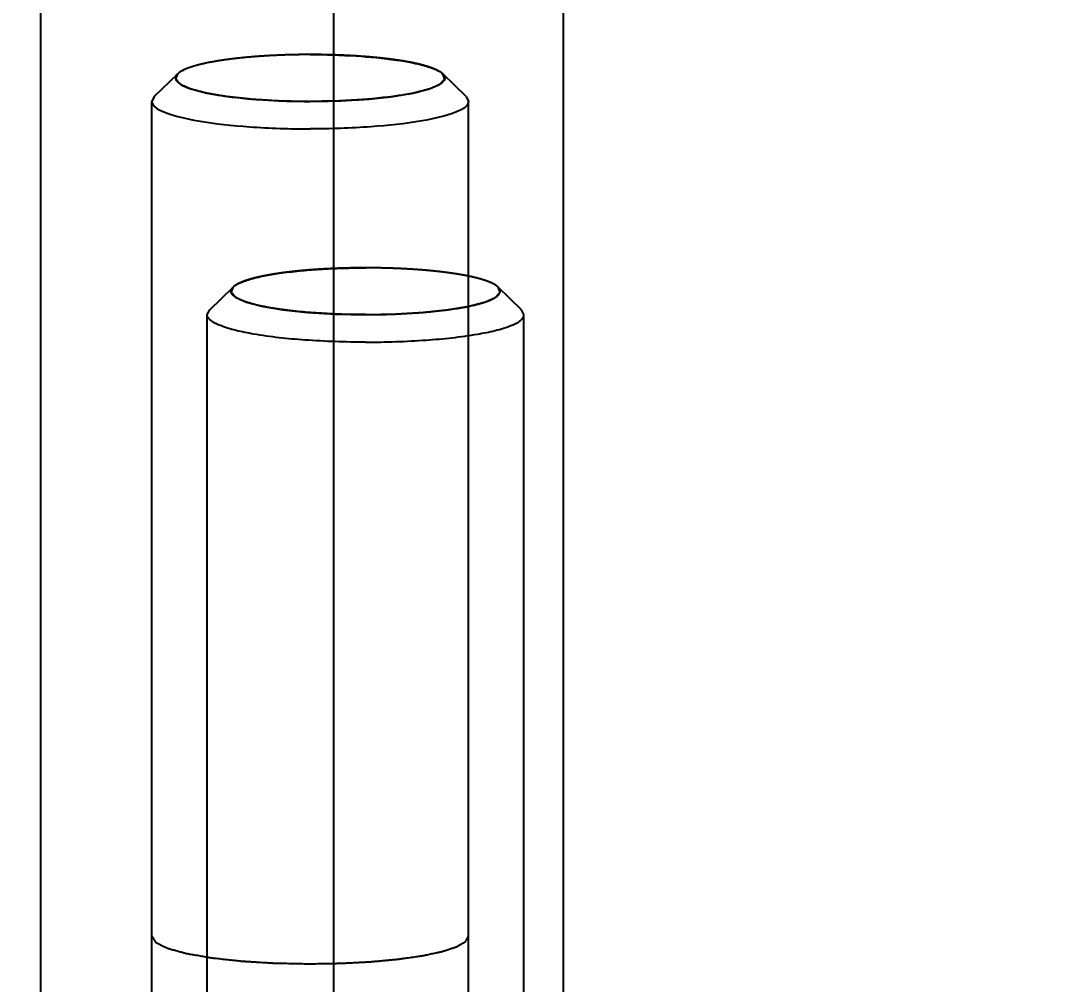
# Model space of a CAD drawing. Header units: millimetres. Extents: x 324 to 7054, y -67 to 2159.
# Drawn here: x 3675.52 to 3701.58, y 1568.12 to 1592.45 of the extents above; entities that cross this region are included whole.
import ezdxf

# ---------------------------------------------------------------- set-up
doc = ezdxf.new("R2010")
doc.units = ezdxf.units.MM
doc.header["$LTSCALE"] = 153.67
doc.header["$PDMODE"] = 3
doc.header["$PDSIZE"] = 8
doc.linetypes.add('CENTER', pattern=[0.6, 0.375, -0.075, 0.075, -0.075])
doc.layers.get('0').update_dxf_attribs({"linetype": 'CONTINUOUS'})
doc.layers.get('Defpoints').update_dxf_attribs({"linetype": 'CONTINUOUS'})
doc.layers.add('00_BUW_DATUM', color=7, linetype='CONTINUOUS')
doc.layers.add('02___PRT_ALL_AXES', color=7, linetype='CONTINUOUS')
doc.styles.get("Standard").update_dxf_attribs({"font": 'times.ttf'})
doc.dimstyles.get("Standard").update_dxf_attribs({"dimtxt": 17.5, "dimasz": 17.5, "dimexe": 1.5, "dimexo": 1, "dimtad": 1, "dimdsep": 46, "dimtxsty": 'Standard', "dimblk": '_FILLED', "dimblk1": '_FILLED', "dimblk2": '_FILLED', "dimcen": 0.09, "dimazin": 2, "dimtol": 1, "dimtp": 0.01, "dimtm": 0.01, "dimtfac": 1, "dimtofl": 0, "dimtmove": 0, "dimatfit": 3, "dimldrblk": '_FILLED', "dimfxl": 1, "dimtolj": 1, "dimarcsym": 0})

# ---------------------------------------------------------------- blocks, each defined once
blk = doc.blocks.new('_FILLED')
at = {"color": 0, "linetype": 'ByBlock'}
blk.add_solid([(0, 0), (-1, 0.2143), (-1, -0.2143)], dxfattribs=at)
blk = doc.blocks.new('*D271')
at = {"color": 0, "lineweight": -2}
for p, q in [((3576.035, 1740), (3576.035, 1842.5)), ((4469.325, 1538.1), (4469.325, 1842.5)), ((3593.535, 1841), (3991.496, 1841)), ((4451.825, 1841), (4053.864, 1841))]:
    blk.add_line(p, q, dxfattribs=at)
at = {"layer": 'Defpoints', "color": 0}
for p in [(4469.325, 1841), (3576.035, 1739), (4469.325, 1537.1)]:
    blk.add_point(p, dxfattribs=at)
at = {"color": 0, "linetype": 'ByBlock', "lineweight": -2, "xscale": 17.5, "yscale": 17.5, "zscale": 17.5, "rotation": 180}
blk.add_blockref('_FILLED', (3576.035, 1841), dxfattribs=at)
at = {"color": 0, "linetype": 'ByBlock', "lineweight": -2, "xscale": 17.5, "yscale": 17.5, "zscale": 17.5}
blk.add_blockref('_FILLED', (4469.325, 1841), dxfattribs=at)
at = {"insert": (4022.68, 1841), "char_height": 17.5, "attachment_point": 5}
blk.add_mtext('\\A1;\\A1;Z-895', dxfattribs=at)

msp = doc.modelspace()

# ---------------------------------------------------------------- linework, layer by layer
at = {"linetype": 'Continuous'}
for points, knots in [([(3680.26842, 1591.39133), (3680.24378, 1591.38618), (3680.20689, 1591.37854), (3680.15747, 1591.368), (3680.12616, 1591.36062), (3680.10111, 1591.35488), (3680.08565, 1591.35128), (3680.07283, 1591.34838), (3680.06164, 1591.34559), (3680.04283, 1591.34077), (3680.01555, 1591.33377), (3679.98302, 1591.32581), (3679.9503, 1591.31626), (3679.92327, 1591.30864), (3679.90116, 1591.30252), (3679.88081, 1591.29624), (3679.85602, 1591.28832), (3679.83078, 1591.28043), (3679.81116, 1591.27408), (3679.78452, 1591.26438), (3679.7616, 1591.25634), (3679.74349, 1591.2499)], [0, 0, 0, 0, 0.125, 0.1875, 0.25, 0.28125, 0.3125, 0.328125, 0.34375, 0.375, 0.4375, 0.5, 0.5625, 0.625, 0.65625, 0.6875, 0.75, 0.8125, 0.84375, 0.875, 1, 1, 1, 1]), ([(3681.00067, 1591.50119), (3680.96868, 1591.49745), (3680.92848, 1591.49269), (3680.88085, 1591.48724), (3680.84779, 1591.48305), (3680.81438, 1591.47869), (3680.781, 1591.47439), (3680.76034, 1591.4717), (3680.74333, 1591.46955), (3680.72807, 1591.46742), (3680.7022, 1591.46371), (3680.66466, 1591.45833), (3680.62053, 1591.45228), (3680.57365, 1591.44472), (3680.53536, 1591.43873), (3680.50423, 1591.43394), (3680.4745, 1591.42891), (3680.43787, 1591.42252), (3680.40084, 1591.41619), (3680.37176, 1591.41107), (3680.33084, 1591.40313), (3680.29604, 1591.39659), (3680.26842, 1591.39133)], [0, 0, 0, 0, 0.125, 0.15625, 0.1875, 0.25, 0.28125, 0.3125, 0.328125, 0.34375, 0.375, 0.4375, 0.5, 0.5625, 0.625, 0.65625, 0.6875, 0.75, 0.8125, 0.84375, 0.875, 1, 1, 1, 1]), ([(3681.88002, 1591.5707), (3681.86164, 1591.56969), (3681.82493, 1591.56768), (3681.77877, 1591.5651), (3681.74243, 1591.56316), (3681.71357, 1591.56136), (3681.68426, 1591.55947), (3681.65508, 1591.55759), (3681.62581, 1591.55572), (3681.60163, 1591.55415), (3681.58181, 1591.55291), (3681.56372, 1591.55161), (3681.53286, 1591.54931), (3681.49733, 1591.54671), (3681.46168, 1591.54405), (3681.43557, 1591.54223), (3681.40698, 1591.53974), (3681.36973, 1591.53665), (3681.3228, 1591.53274), (3681.26697, 1591.52796), (3681.21257, 1591.52269), (3681.1667, 1591.51843), (3681.13057, 1591.51494), (3681.07902, 1591.50939), (3681.03537, 1591.50485), (3681.00067, 1591.50119)], [0, 0, 0, 0, 0.0625, 0.125, 0.15625, 0.1875, 0.21875, 0.25, 0.28125, 0.3125, 0.328125, 0.34375, 0.375, 0.4375, 0.46875, 0.5, 0.53125, 0.5625, 0.625, 0.6875, 0.75, 0.8125, 0.84375, 0.875, 1, 1, 1, 1]), ([(3682.83464, 1591.59445), (3682.81536, 1591.59438), (3682.77683, 1591.59423), (3682.72853, 1591.59403), (3682.69497, 1591.59392), (3682.67541, 1591.59381), (3682.65441, 1591.59352), (3682.62865, 1591.59322), (3682.59754, 1591.59284), (3682.56643, 1591.59247), (3682.54068, 1591.59214), (3682.51966, 1591.59191), (3682.5002, 1591.59155), (3682.46686, 1591.59085), (3682.42856, 1591.59009), (3682.39003, 1591.58927), (3682.36203, 1591.58879), (3682.33057, 1591.5878), (3682.28982, 1591.58666), (3682.24884, 1591.58546), (3682.2128, 1591.58445), (3682.19263, 1591.58383), (3682.17409, 1591.58311), (3682.15037, 1591.58224), (3682.12212, 1591.58119), (3682.09389, 1591.58014), (3682.07013, 1591.57924), (3682.05166, 1591.57859), (3682.03121, 1591.57768), (3681.99451, 1591.57597), (3681.94256, 1591.57359), (3681.90086, 1591.57166), (3681.88002, 1591.5707)], [0, 0, 0, 0, 0.0625, 0.125, 0.15625, 0.171875, 0.1875, 0.21875, 0.25, 0.28125, 0.3125, 0.328125, 0.34375, 0.375, 0.4375, 0.46875, 0.5, 0.53125, 0.5625, 0.625, 0.65625, 0.671875, 0.6875, 0.71875, 0.75, 0.78125, 0.8125, 0.828125, 0.84375, 0.875, 0.9375, 1, 1, 1, 1]), ([(3683.78926, 1591.5707), (3683.77064, 1591.57157), (3683.73342, 1591.57331), (3683.68673, 1591.57547), (3683.65434, 1591.577), (3683.63539, 1591.57785), (3683.61477, 1591.57859), (3683.58957, 1591.57956), (3683.55907, 1591.58072), (3683.52868, 1591.58186), (3683.49813, 1591.58304), (3683.46811, 1591.58412), (3683.43059, 1591.58516), (3683.3923, 1591.58631), (3683.35915, 1591.58729), (3683.33999, 1591.58783), (3683.32617, 1591.58829), (3683.31027, 1591.58858), (3683.28979, 1591.58902), (3683.25361, 1591.58978), (3683.21251, 1591.59064), (3683.17625, 1591.59142), (3683.15591, 1591.59181), (3683.13695, 1591.59202), (3683.11278, 1591.59235), (3683.08395, 1591.59271), (3683.05516, 1591.59308), (3683.0309, 1591.59338), (3683.01213, 1591.59365), (3682.99103, 1591.59378), (3682.95304, 1591.59392), (3682.89933, 1591.59417), (3682.85619, 1591.59436), (3682.83464, 1591.59445)], [0, 0, 0, 0, 0.0625, 0.125, 0.15625, 0.171875, 0.1875, 0.21875, 0.25, 0.28125, 0.3125, 0.34375, 0.375, 0.4375, 0.46875, 0.484375, 0.5, 0.515625, 0.53125, 0.5625, 0.625, 0.65625, 0.671875, 0.6875, 0.71875, 0.75, 0.78125, 0.8125, 0.828125, 0.84375, 0.875, 0.9375, 1, 1, 1, 1]), ([(3684.66861, 1591.50119), (3684.65214, 1591.50294), (3684.61923, 1591.50642), (3684.57793, 1591.51077), (3684.54933, 1591.51382), (3684.53251, 1591.51556), (3684.51394, 1591.51729), (3684.49133, 1591.51945), (3684.46393, 1591.52205), (3684.43663, 1591.52463), (3684.40921, 1591.52725), (3684.38215, 1591.52976), (3684.34782, 1591.53258), (3684.31295, 1591.53556), (3684.28272, 1591.53812), (3684.26522, 1591.53958), (3684.25269, 1591.54069), (3684.23791, 1591.54174), (3684.21898, 1591.54317), (3684.18548, 1591.54566), (3684.13789, 1591.54924), (3684.08038, 1591.5534), (3684.00225, 1591.55834), (3683.90522, 1591.5645), (3683.82795, 1591.56856), (3683.78926, 1591.5707)], [0, 0, 0, 0, 0.0625, 0.125, 0.15625, 0.171875, 0.1875, 0.21875, 0.25, 0.28125, 0.3125, 0.34375, 0.375, 0.4375, 0.46875, 0.484375, 0.5, 0.515625, 0.53125, 0.5625, 0.625, 0.6875, 0.75, 0.875, 1, 1, 1, 1]), ([(3685.40086, 1591.39134), (3685.38788, 1591.39381), (3685.36196, 1591.39877), (3685.3294, 1591.40496), (3685.3069, 1591.40929), (3685.29359, 1591.41178), (3685.27857, 1591.41435), (3685.26037, 1591.41753), (3685.23097, 1591.42261), (3685.19405, 1591.42916), (3685.15101, 1591.4361), (3685.11537, 1591.4417), (3685.0905, 1591.44564), (3685.07608, 1591.4479), (3685.06586, 1591.44958), (3685.05338, 1591.45132), (3685.03754, 1591.45361), (3685.00943, 1591.45763), (3684.96958, 1591.4634), (3684.92117, 1591.47022), (3684.87084, 1591.47658), (3684.82129, 1591.4832), (3684.75361, 1591.49129), (3684.70257, 1591.49721), (3684.66861, 1591.50119)], [0, 0, 0, 0, 0.0625, 0.125, 0.15625, 0.171875, 0.1875, 0.21875, 0.25, 0.3125, 0.375, 0.4375, 0.46875, 0.484375, 0.5, 0.515625, 0.53125, 0.5625, 0.625, 0.6875, 0.75, 0.8125, 0.875, 1, 1, 1, 1]), ([(3685.92578, 1591.2499), (3685.91735, 1591.25291), (3685.90053, 1591.25893), (3685.87936, 1591.26648), (3685.8648, 1591.27173), (3685.85607, 1591.27477), (3685.84583, 1591.27797), (3685.83355, 1591.28191), (3685.81359, 1591.28823), (3685.7888, 1591.29632), (3685.75879, 1591.30509), (3685.73368, 1591.3122), (3685.71623, 1591.31721), (3685.70607, 1591.32008), (3685.69899, 1591.32219), (3685.68984, 1591.32447), (3685.67836, 1591.32744), (3685.65797, 1591.33268), (3685.63464, 1591.33864), (3685.61173, 1591.34466), (3685.58717, 1591.35048), (3685.55586, 1591.35767), (3685.52494, 1591.36492), (3685.49976, 1591.37064), (3685.45988, 1591.37886), (3685.42719, 1591.38581), (3685.40086, 1591.39134)], [0, 0, 0, 0, 0.0625, 0.125, 0.15625, 0.171875, 0.1875, 0.21875, 0.25, 0.3125, 0.375, 0.4375, 0.46875, 0.484375, 0.5, 0.515625, 0.53125, 0.5625, 0.625, 0.65625, 0.6875, 0.75, 0.8125, 0.84375, 0.875, 1, 1, 1, 1]), ([(3679.48885, 1591.10903), (3679.48453, 1591.09843), (3679.47805, 1591.08252), (3679.46942, 1591.06132), (3679.46294, 1591.04542), (3679.45646, 1591.02952), (3679.45107, 1591.01627), (3679.44675, 1591.00566), (3679.44405, 1590.99904), (3679.4419, 1590.99374), (3679.44026, 1590.98976), (3679.43896, 1590.98645), (3679.43792, 1590.98413), (3679.43753, 1590.9828), (3679.43667, 1590.98181), (3679.43799, 1590.98081), (3679.43898, 1590.97947), (3679.44107, 1590.97714), (3679.44388, 1590.9738), (3679.44732, 1590.96979), (3679.45189, 1590.96445), (3679.4576, 1590.95778), (3679.46675, 1590.9471), (3679.47817, 1590.93374), (3679.49189, 1590.91772), (3679.5056, 1590.9017), (3679.51703, 1590.88835), (3679.52617, 1590.87767), (3679.53188, 1590.87099), (3679.53646, 1590.86565), (3679.53987, 1590.86164), (3679.54278, 1590.85831), (3679.54469, 1590.85597), (3679.54597, 1590.85464), (3679.5464, 1590.85361), (3679.54888, 1590.85271), (3679.55148, 1590.85146), (3679.55635, 1590.84929), (3679.56314, 1590.84619), (3679.57136, 1590.84247), (3679.5823, 1590.83751), (3679.59598, 1590.8313), (3679.61787, 1590.82138), (3679.64523, 1590.80897), (3679.67806, 1590.79408), (3679.71089, 1590.7792), (3679.73824, 1590.76679), (3679.76013, 1590.75687), (3679.77381, 1590.75066), (3679.78476, 1590.7457), (3679.79295, 1590.74198), (3679.79984, 1590.73888), (3679.80454, 1590.7367), (3679.80741, 1590.73547), (3679.80904, 1590.73451), (3679.81268, 1590.7337), (3679.81682, 1590.73256), (3679.82441, 1590.73059), (3679.83507, 1590.72778), (3679.84794, 1590.7244), (3679.86508, 1590.71989), (3679.88651, 1590.71426), (3679.92078, 1590.70525), (3679.96363, 1590.69399), (3680.01505, 1590.68048), (3680.06647, 1590.66696), (3680.10932, 1590.6557), (3680.14361, 1590.64669), (3680.16929, 1590.63993), (3680.1908, 1590.63431), (3680.20565, 1590.63035), (3680.21445, 1590.62813), (3680.22016, 1590.62634), (3680.22927, 1590.62504), (3680.24023, 1590.62313), (3680.25997, 1590.61987), (3680.28787, 1590.61517), (3680.32147, 1590.60956), (3680.36623, 1590.60206), (3680.4222, 1590.5927), (3680.48936, 1590.58145), (3680.55652, 1590.57021), (3680.61248, 1590.56085), (3680.65726, 1590.55335), (3680.69082, 1590.54773), (3680.71886, 1590.54306), (3680.73834, 1590.53975), (3680.7497, 1590.53792), (3680.75759, 1590.53639), (3680.76788, 1590.53548), (3680.78077, 1590.53405), (3680.80372, 1590.53165), (3680.83629, 1590.52817), (3680.87547, 1590.52402), (3680.92767, 1590.51847), (3680.99294, 1590.51154), (3681.07126, 1590.50322), (3681.14957, 1590.49491), (3681.21484, 1590.48798), (3681.26705, 1590.48243), (3681.3062, 1590.47827), (3681.33888, 1590.47482), (3681.36163, 1590.47237), (3681.37483, 1590.47103), (3681.38417, 1590.46985), (3681.39565, 1590.46933), (3681.4102, 1590.46841), (3681.43603, 1590.4669), (3681.47273, 1590.46469), (3681.51686, 1590.46207), (3681.57567, 1590.45856), (3681.64919, 1590.45418), (3681.76682, 1590.44717), (3681.88442, 1590.44014), (3681.98741, 1590.43405), (3682.03878, 1590.43092), (3682.06833, 1590.42927), (3682.08995, 1590.42764), (3682.11365, 1590.4275), (3682.14452, 1590.4268), (3682.19888, 1590.42582), (3682.27636, 1590.4243), (3682.36942, 1590.42252), (3682.49347, 1590.42013), (3682.64854, 1590.41715), (3682.77259, 1590.41476), (3682.83462, 1590.41356)], [0, 0, 0, 0, 0.03125, 0.046875, 0.0625, 0.078125, 0.09375, 0.1015625, 0.109375, 0.11328125, 0.1171875, 0.12109375, 0.12304688, 0.12402344, 0.125, 0.12597656, 0.12695312, 0.12890625, 0.1328125, 0.13671875, 0.140625, 0.1484375, 0.15625, 0.171875, 0.1875, 0.203125, 0.21875, 0.2265625, 0.234375, 0.23828125, 0.2421875, 0.24609375, 0.24804688, 0.24902344, 0.25, 0.25097656, 0.25195312, 0.25390625, 0.2578125, 0.26171875, 0.265625, 0.2734375, 0.28125, 0.296875, 0.3125, 0.328125, 0.34375, 0.3515625, 0.359375, 0.36328125, 0.3671875, 0.37109375, 0.37304688, 0.37402344, 0.375, 0.37597656, 0.37695312, 0.37890625, 0.3828125, 0.38671875, 0.390625, 0.3984375, 0.40625, 0.421875, 0.4375, 0.453125, 0.46875, 0.4765625, 0.484375, 0.4921875, 0.49609375, 0.49804688, 0.5, 0.50195312, 0.50390625, 0.5078125, 0.515625, 0.5234375, 0.53125, 0.546875, 0.5625, 0.578125, 0.59375, 0.6015625, 0.609375, 0.6171875, 0.62109375, 0.62304688, 0.625, 0.62695312, 0.62890625, 0.6328125, 0.640625, 0.6484375, 0.65625, 0.671875, 0.6875, 0.703125, 0.71875, 0.7265625, 0.734375, 0.7421875, 0.74609375, 0.74804688, 0.75, 0.75195312, 0.75390625, 0.7578125, 0.765625, 0.7734375, 0.78125, 0.796875, 0.8125, 0.84375, 0.859375, 0.8671875, 0.87109375, 0.875, 0.87890625, 0.8828125, 0.890625, 0.90625, 0.921875, 0.9375, 0.96875, 1, 1, 1, 1]), ([(3679.74349, 1591.2499), (3679.73047, 1591.2447), (3679.70429, 1591.23461), (3679.67228, 1591.22048), (3679.646, 1591.20895), (3679.62827, 1591.20021), (3679.61139, 1591.19141), (3679.59335, 1591.18268), (3679.57908, 1591.17374), (3679.56366, 1591.16485), (3679.54906, 1591.15594), (3679.53666, 1591.14689), (3679.52329, 1591.13805), (3679.50772, 1591.12528), (3679.49645, 1591.1155), (3679.48885, 1591.10903)], [0, 0, 0, 0, 0.125, 0.25, 0.3125, 0.375, 0.4375, 0.5, 0.5625, 0.625, 0.6875, 0.75, 0.8125, 0.875, 1, 1, 1, 1]), ([(3682.83462, 1590.41356), (3682.89546, 1590.41471), (3683.01715, 1590.41701), (3683.16925, 1590.41988), (3683.29094, 1590.42217), (3683.38217, 1590.42392), (3683.45831, 1590.42525), (3683.51898, 1590.42661), (3683.56514, 1590.42684), (3683.60879, 1590.43007), (3683.66786, 1590.43332), (3683.77082, 1590.43951), (3683.88868, 1590.44637), (3684.00647, 1590.45331), (3684.0801, 1590.45763), (3684.13899, 1590.4611), (3684.18319, 1590.46369), (3684.21995, 1590.46587), (3684.24581, 1590.46735), (3684.26039, 1590.46826), (3684.27188, 1590.46878), (3684.28125, 1590.46995), (3684.29448, 1590.47128), (3684.31729, 1590.47371), (3684.35006, 1590.47714), (3684.3893, 1590.48127), (3684.44166, 1590.48678), (3684.50709, 1590.49366), (3684.58561, 1590.50192), (3684.66413, 1590.51018), (3684.72957, 1590.51706), (3684.78191, 1590.52257), (3684.82119, 1590.52669), (3684.85385, 1590.53015), (3684.87686, 1590.53253), (3684.88978, 1590.53395), (3684.9001, 1590.53485), (3684.90802, 1590.53638), (3684.91943, 1590.5382), (3684.93899, 1590.54149), (3684.96715, 1590.54614), (3685.00085, 1590.55174), (3685.04581, 1590.5592), (3685.102, 1590.56853), (3685.16944, 1590.57972), (3685.23687, 1590.59091), (3685.29307, 1590.60023), (3685.33802, 1590.60769), (3685.37176, 1590.61329), (3685.39978, 1590.61796), (3685.41959, 1590.6212), (3685.4306, 1590.6231), (3685.43974, 1590.6244), (3685.4455, 1590.62619), (3685.45435, 1590.6284), (3685.4693, 1590.63235), (3685.49095, 1590.63795), (3685.5168, 1590.64469), (3685.55131, 1590.65368), (3685.59443, 1590.66491), (3685.64619, 1590.67838), (3685.69794, 1590.69186), (3685.74107, 1590.70309), (3685.77557, 1590.71207), (3685.79713, 1590.71769), (3685.81438, 1590.72218), (3685.82733, 1590.72555), (3685.83807, 1590.72836), (3685.8457, 1590.73032), (3685.84988, 1590.73145), (3685.85353, 1590.73226), (3685.85519, 1590.73322), (3685.85809, 1590.73445), (3685.86284, 1590.73663), (3685.86981, 1590.73972), (3685.87809, 1590.74344), (3685.88916, 1590.74839), (3685.90299, 1590.75458), (3685.92513, 1590.76449), (3685.95279, 1590.77688), (3685.98599, 1590.79174), (3686.01918, 1590.8066), (3686.04685, 1590.81899), (3686.06898, 1590.8289), (3686.08281, 1590.83509), (3686.09387, 1590.84005), (3686.10219, 1590.84376), (3686.10906, 1590.84686), (3686.11399, 1590.84902), (3686.11661, 1590.85027), (3686.11912, 1590.85117), (3686.11957, 1590.8522), (3686.12088, 1590.85352), (3686.12285, 1590.85587), (3686.12584, 1590.8592), (3686.12935, 1590.8632), (3686.13406, 1590.86854), (3686.13994, 1590.87521), (3686.14935, 1590.88588), (3686.1611, 1590.89923), (3686.17521, 1590.91524), (3686.18932, 1590.93125), (3686.20108, 1590.94459), (3686.21048, 1590.95527), (3686.21637, 1590.96194), (3686.22106, 1590.96728), (3686.22461, 1590.97128), (3686.22749, 1590.97462), (3686.22965, 1590.97695), (3686.23067, 1590.97829), (3686.23202, 1590.97928), (3686.23115, 1590.9803), (3686.23077, 1590.98165), (3686.22974, 1590.98402), (3686.22846, 1590.9874), (3686.22684, 1590.99145), (3686.22471, 1590.99686), (3686.22204, 1591.00361), (3686.21777, 1591.01443), (3686.21244, 1591.02794), (3686.20603, 1591.04416), (3686.19963, 1591.06038), (3686.19109, 1591.082), (3686.18468, 1591.09822), (3686.18041, 1591.10904)], [0, 0, 0, 0, 0.03125, 0.0625, 0.078125, 0.09375, 0.109375, 0.1171875, 0.125, 0.1328125, 0.140625, 0.15625, 0.1875, 0.203125, 0.21875, 0.2265625, 0.234375, 0.2421875, 0.24609375, 0.24804688, 0.25, 0.25195312, 0.25390625, 0.2578125, 0.265625, 0.2734375, 0.28125, 0.296875, 0.3125, 0.328125, 0.34375, 0.3515625, 0.359375, 0.3671875, 0.37109375, 0.37304688, 0.375, 0.37695312, 0.37890625, 0.3828125, 0.390625, 0.3984375, 0.40625, 0.421875, 0.4375, 0.453125, 0.46875, 0.4765625, 0.484375, 0.4921875, 0.49609375, 0.49804688, 0.5, 0.50195312, 0.50390625, 0.5078125, 0.515625, 0.5234375, 0.53125, 0.546875, 0.5625, 0.578125, 0.59375, 0.6015625, 0.609375, 0.61328125, 0.6171875, 0.62109375, 0.62304688, 0.62402344, 0.625, 0.62597656, 0.62695312, 0.62890625, 0.6328125, 0.63671875, 0.640625, 0.6484375, 0.65625, 0.671875, 0.6875, 0.703125, 0.71875, 0.7265625, 0.734375, 0.73828125, 0.7421875, 0.74609375, 0.74804688, 0.74902344, 0.75, 0.75097656, 0.75195312, 0.75390625, 0.7578125, 0.76171875, 0.765625, 0.7734375, 0.78125, 0.796875, 0.8125, 0.828125, 0.84375, 0.8515625, 0.859375, 0.86328125, 0.8671875, 0.87109375, 0.87304688, 0.87402344, 0.875, 0.87597656, 0.87695312, 0.87890625, 0.8828125, 0.88671875, 0.890625, 0.8984375, 0.90625, 0.921875, 0.9375, 0.953125, 0.96875, 1, 1, 1, 1]), ([(3686.18041, 1591.10904), (3686.1772, 1591.11181), (3686.17084, 1591.11736), (3686.16262, 1591.12435), (3686.15658, 1591.12982), (3686.14859, 1591.13574), (3686.13779, 1591.14329), (3686.1257, 1591.1523), (3686.11143, 1591.16125), (3686.09634, 1591.17014), (3686.0824, 1591.1791), (3686.06469, 1591.18785), (3686.04811, 1591.19667), (3686.03074, 1591.20543), (3686.01123, 1591.21408), (3685.99572, 1591.22128), (3685.98257, 1591.22712), (3685.96704, 1591.23324), (3685.94844, 1591.24079), (3685.93331, 1591.24687), (3685.92578, 1591.2499)], [0, 0, 0, 0, 0.0625, 0.125, 0.15625, 0.1875, 0.25, 0.3125, 0.375, 0.4375, 0.5, 0.5625, 0.625, 0.6875, 0.75, 0.8125, 0.84375, 0.875, 0.9375, 1, 1, 1, 1]), ([(3678.83466, 1569.33828), (3678.84191, 1569.32706), (3678.8564, 1569.30462), (3678.87452, 1569.27656), (3678.88902, 1569.25412), (3678.89989, 1569.23729), (3678.90895, 1569.22326), (3678.9162, 1569.21204), (3678.92164, 1569.20362), (3678.92615, 1569.19661), (3678.92982, 1569.191), (3678.93176, 1569.18784), (3678.93324, 1569.18574), (3678.9338, 1569.18432), (3678.93762, 1569.18268), (3678.94148, 1569.18067), (3678.94956, 1569.17667), (3678.96154, 1569.17067), (3678.9776, 1569.16268), (3678.99898, 1569.15201), (3679.02571, 1569.13868), (3679.05778, 1569.12269), (3679.08986, 1569.10669), (3679.12194, 1569.09069), (3679.14867, 1569.07736), (3679.17005, 1569.0667), (3679.18609, 1569.0587), (3679.19944, 1569.05204), (3679.21016, 1569.04671), (3679.21677, 1569.04337), (3679.22227, 1569.04072), (3679.22697, 1569.038), (3679.23863, 1569.03508), (3679.25127, 1569.03146), (3679.26859, 1569.02668), (3679.29008, 1569.02069), (3679.32455, 1569.01112), (3679.36762, 1568.99915), (3679.41931, 1568.98478), (3679.47099, 1568.97042), (3679.52268, 1568.95606), (3679.57436, 1568.94169), (3679.61744, 1568.92972), (3679.65188, 1568.92014), (3679.67346, 1568.91416), (3679.68846, 1568.90997), (3679.6961, 1568.90788), (3679.70025, 1568.90667), (3679.70649, 1568.9057), (3679.71357, 1568.90441), (3679.7253, 1568.90239), (3679.74564, 1568.89883), (3679.7748, 1568.89375), (3679.82141, 1568.88563), (3679.87968, 1568.87548), (3679.94959, 1568.86329), (3680.01951, 1568.85111), (3680.08943, 1568.83892), (3680.15935, 1568.82674), (3680.21762, 1568.81659), (3680.26421, 1568.80846), (3680.29341, 1568.8034), (3680.31658, 1568.7993), (3680.32999, 1568.79709), (3680.33834, 1568.79547), (3680.34532, 1568.79474), (3680.35729, 1568.79341), (3680.38141, 1568.79079), (3680.41577, 1568.78702), (3680.47081, 1568.78101), (3680.53958, 1568.77349), (3680.64963, 1568.76145), (3680.75967, 1568.74942), (3680.86972, 1568.73738), (3680.95224, 1568.72836), (3681.01417, 1568.72159), (3681.0554, 1568.71707), (3681.0761, 1568.71484), (3681.09647, 1568.71249), (3681.128, 1568.71092), (3681.16591, 1568.70843), (3681.22741, 1568.70474), (3681.30399, 1568.70002), (3681.39602, 1568.6944), (3681.51867, 1568.6869), (3681.64134, 1568.6794), (3681.764, 1568.67189), (3681.84069, 1568.66722), (3681.8943, 1568.66391), (3681.9212, 1568.66231), (3681.93643, 1568.66131), (3681.95312, 1568.66115), (3681.97348, 1568.66066), (3682.00634, 1568.66004), (3682.06372, 1568.65889), (3682.14575, 1568.65728), (3682.27696, 1568.65468), (3682.44099, 1568.65143), (3682.63782, 1568.64754), (3682.76903, 1568.64494), (3682.83464, 1568.64364)], [0, 0, 0, 0, 0.03125, 0.0625, 0.078125, 0.09375, 0.109375, 0.1171875, 0.125, 0.1328125, 0.13671875, 0.140625, 0.14160156, 0.14257812, 0.14453125, 0.14648438, 0.1484375, 0.15625, 0.1640625, 0.171875, 0.1875, 0.203125, 0.21875, 0.234375, 0.25, 0.2578125, 0.265625, 0.2734375, 0.27734375, 0.28125, 0.28320312, 0.28515625, 0.2890625, 0.29296875, 0.296875, 0.3046875, 0.3125, 0.328125, 0.34375, 0.359375, 0.375, 0.390625, 0.40625, 0.4140625, 0.421875, 0.42578125, 0.42773438, 0.42871094, 0.4296875, 0.43164062, 0.43359375, 0.4375, 0.4453125, 0.453125, 0.46875, 0.484375, 0.5, 0.515625, 0.53125, 0.546875, 0.5546875, 0.5625, 0.56640625, 0.5703125, 0.57128906, 0.57226562, 0.57421875, 0.578125, 0.5859375, 0.59375, 0.609375, 0.625, 0.65625, 0.671875, 0.6875, 0.703125, 0.70703125, 0.7109375, 0.71484375, 0.71875, 0.7265625, 0.734375, 0.75, 0.765625, 0.78125, 0.8125, 0.828125, 0.84375, 0.8515625, 0.85546875, 0.85742188, 0.859375, 0.86328125, 0.8671875, 0.875, 0.890625, 0.90625, 0.9375, 0.96875, 1, 1, 1, 1]), ([(3682.83464, 1568.64364), (3682.89939, 1568.64475), (3683.02888, 1568.64695), (3683.19074, 1568.64971), (3683.32023, 1568.65192), (3683.41736, 1568.65356), (3683.49825, 1568.65497), (3683.55497, 1568.65587), (3683.58723, 1568.65652), (3683.61185, 1568.65664), (3683.63487, 1568.65816), (3683.66612, 1568.6597), (3683.72054, 1568.66261), (3683.82958, 1568.66829), (3683.95411, 1568.67484), (3684.07867, 1568.68137), (3684.17211, 1568.68625), (3684.24988, 1568.69037), (3684.30451, 1568.69317), (3684.33544, 1568.69489), (3684.35945, 1568.69584), (3684.38033, 1568.69811), (3684.40927, 1568.70067), (3684.45939, 1568.70536), (3684.53127, 1568.71196), (3684.6174, 1568.71993), (3684.70357, 1568.72788), (3684.78973, 1568.73584), (3684.86153, 1568.74247), (3684.91897, 1568.74777), (3684.96206, 1568.75175), (3684.99792, 1568.75508), (3685.02313, 1568.75737), (3685.03736, 1568.75874), (3685.04855, 1568.7596), (3685.05773, 1568.7611), (3685.07068, 1568.76288), (3685.09301, 1568.76609), (3685.12508, 1568.77063), (3685.1635, 1568.77609), (3685.21474, 1568.78337), (3685.27879, 1568.79248), (3685.35564, 1568.8034), (3685.4325, 1568.81433), (3685.49655, 1568.82343), (3685.54778, 1568.83072), (3685.58624, 1568.83617), (3685.61818, 1568.84074), (3685.64074, 1568.8439), (3685.65333, 1568.84576), (3685.66361, 1568.84702), (3685.67068, 1568.84876), (3685.68122, 1568.85091), (3685.69915, 1568.85475), (3685.72503, 1568.86019), (3685.75598, 1568.86675), (3685.79728, 1568.87547), (3685.84889, 1568.88639), (3685.91083, 1568.89948), (3685.97277, 1568.91258), (3686.02439, 1568.92349), (3686.06567, 1568.93222), (3686.09667, 1568.93876), (3686.1224, 1568.94423), (3686.14061, 1568.94803), (3686.1507, 1568.95024), (3686.15916, 1568.9518), (3686.1642, 1568.95375), (3686.17212, 1568.95621), (3686.18543, 1568.96058), (3686.20472, 1568.96679), (3686.22775, 1568.97426), (3686.2585, 1568.98422), (3686.29693, 1568.99667), (3686.34304, 1569.0116), (3686.38915, 1569.02654), (3686.42758, 1569.03898), (3686.45833, 1569.04894), (3686.47753, 1569.05516), (3686.49292, 1569.06014), (3686.5044, 1569.06388), (3686.51414, 1569.06698), (3686.52156, 1569.06949), (3686.52813, 1569.07129), (3686.53089, 1569.07338), (3686.53591, 1569.07606), (3686.54173, 1569.07945), (3686.5489, 1569.08349), (3686.5584, 1569.0889), (3686.57029, 1569.09565), (3686.58931, 1569.10645), (3686.61309, 1569.11996), (3686.64162, 1569.13616), (3686.67015, 1569.15237), (3686.69392, 1569.16587), (3686.71294, 1569.17668), (3686.72483, 1569.18343), (3686.73434, 1569.18883), (3686.74149, 1569.19288), (3686.74738, 1569.19626), (3686.75163, 1569.19862), (3686.75387, 1569.19998), (3686.75608, 1569.20097), (3686.75627, 1569.20206), (3686.75723, 1569.20349), (3686.75858, 1569.20599), (3686.76069, 1569.20957), (3686.76314, 1569.21386), (3686.76643, 1569.21958), (3686.77054, 1569.22673), (3686.77711, 1569.23817), (3686.78533, 1569.25248), (3686.7952, 1569.26964), (3686.80506, 1569.2868), (3686.81822, 1569.30969), (3686.82808, 1569.32685), (3686.83466, 1569.33829)], [0, 0, 0, 0, 0.03125, 0.0625, 0.078125, 0.09375, 0.109375, 0.1171875, 0.12109375, 0.125, 0.12890625, 0.1328125, 0.140625, 0.15625, 0.1875, 0.203125, 0.21875, 0.234375, 0.2421875, 0.24609375, 0.25, 0.25390625, 0.2578125, 0.265625, 0.28125, 0.296875, 0.3125, 0.328125, 0.34375, 0.3515625, 0.359375, 0.3671875, 0.37109375, 0.37304688, 0.375, 0.37695312, 0.37890625, 0.3828125, 0.390625, 0.3984375, 0.40625, 0.421875, 0.4375, 0.453125, 0.46875, 0.4765625, 0.484375, 0.4921875, 0.49609375, 0.49804688, 0.5, 0.50195312, 0.50390625, 0.5078125, 0.515625, 0.5234375, 0.53125, 0.546875, 0.5625, 0.578125, 0.59375, 0.6015625, 0.609375, 0.6171875, 0.62109375, 0.62304688, 0.625, 0.62695312, 0.62890625, 0.6328125, 0.640625, 0.6484375, 0.65625, 0.671875, 0.6875, 0.703125, 0.71875, 0.7265625, 0.734375, 0.73828125, 0.7421875, 0.74609375, 0.74804688, 0.75, 0.75195312, 0.75390625, 0.7578125, 0.76171875, 0.765625, 0.7734375, 0.78125, 0.796875, 0.8125, 0.828125, 0.84375, 0.8515625, 0.859375, 0.86328125, 0.8671875, 0.87109375, 0.87304688, 0.87402344, 0.875, 0.87597656, 0.87695312, 0.87890625, 0.8828125, 0.88671875, 0.890625, 0.8984375, 0.90625, 0.921875, 0.9375, 0.953125, 0.96875, 1, 1, 1, 1])]:
    msp.add_open_spline(points, degree=3, knots=knots, dxfattribs=at)
at = {"linetype": 'CENTER'}
for points, knots in [([(3683.27616, 1586.18742), (3683.25779, 1586.1864), (3683.2211, 1586.18438), (3683.17495, 1586.18179), (3683.13862, 1586.17985), (3683.10978, 1586.17804), (3683.08048, 1586.17614), (3683.05131, 1586.17426), (3683.02205, 1586.17238), (3682.99788, 1586.1708), (3682.97808, 1586.16956), (3682.96, 1586.16826), (3682.92915, 1586.16595), (3682.89364, 1586.16335), (3682.858, 1586.16068), (3682.83191, 1586.15885), (3682.80333, 1586.15636), (3682.76611, 1586.15326), (3682.7192, 1586.14934), (3682.6634, 1586.14455), (3682.60906, 1586.13925), (3682.55392, 1586.1342), (3682.48275, 1586.12681), (3682.42982, 1586.12115), (3682.39444, 1586.11741)], [0, 0, 0, 0, 0.0625, 0.125, 0.15625, 0.1875, 0.21875, 0.25, 0.28125, 0.3125, 0.328125, 0.34375, 0.375, 0.4375, 0.46875, 0.5, 0.53125, 0.5625, 0.625, 0.6875, 0.75, 0.8125, 0.875, 1, 1, 1, 1]), ([(3684.23685, 1586.21136), (3684.21757, 1586.21129), (3684.17904, 1586.21115), (3684.13074, 1586.21095), (3684.09717, 1586.21084), (3684.07761, 1586.21073), (3684.05661, 1586.21045), (3684.03085, 1586.21016), (3683.98937, 1586.20964), (3683.93755, 1586.20912), (3683.8756, 1586.20795), (3683.82411, 1586.20686), (3683.78793, 1586.20613), (3683.76745, 1586.20569), (3683.75154, 1586.20541), (3683.73771, 1586.20496), (3683.71855, 1586.20442), (3683.68538, 1586.20346), (3683.64708, 1586.20232), (3683.60954, 1586.2013), (3683.5795, 1586.20023), (3683.54894, 1586.19907), (3683.48808, 1586.19681), (3683.39684, 1586.19321), (3683.31645, 1586.18929), (3683.27616, 1586.18742)], [0, 0, 0, 0, 0.0625, 0.125, 0.15625, 0.171875, 0.1875, 0.21875, 0.25, 0.3125, 0.375, 0.4375, 0.46875, 0.484375, 0.5, 0.515625, 0.53125, 0.5625, 0.625, 0.65625, 0.6875, 0.71875, 0.75, 0.875, 1, 1, 1, 1]), ([(3685.19736, 1586.1872), (3685.17874, 1586.18808), (3685.14154, 1586.18983), (3685.09489, 1586.19201), (3685.06252, 1586.19355), (3685.04358, 1586.19441), (3685.02297, 1586.19517), (3684.99779, 1586.19615), (3684.95715, 1586.19769), (3684.90659, 1586.19973), (3684.84532, 1586.20165), (3684.79399, 1586.20315), (3684.75328, 1586.20433), (3684.72185, 1586.20534), (3684.69386, 1586.20584), (3684.65535, 1586.20669), (3684.61707, 1586.20747), (3684.58375, 1586.2082), (3684.5643, 1586.20858), (3684.54328, 1586.20882), (3684.51754, 1586.20917), (3684.47605, 1586.20969), (3684.42439, 1586.21046), (3684.3411, 1586.21096), (3684.27854, 1586.21118), (3684.23685, 1586.21136)], [0, 0, 0, 0, 0.0625, 0.125, 0.15625, 0.171875, 0.1875, 0.21875, 0.25, 0.3125, 0.375, 0.4375, 0.46875, 0.5, 0.53125, 0.5625, 0.625, 0.65625, 0.671875, 0.6875, 0.71875, 0.75, 0.8125, 0.875, 1, 1, 1, 1]), ([(3686.07855, 1586.11699), (3686.06212, 1586.11874), (3686.02928, 1586.12225), (3685.98807, 1586.12663), (3685.95953, 1586.12969), (3685.94275, 1586.13144), (3685.92421, 1586.13318), (3685.90164, 1586.13536), (3685.87429, 1586.13797), (3685.84704, 1586.14057), (3685.81968, 1586.1432), (3685.79267, 1586.14573), (3685.7584, 1586.14858), (3685.72358, 1586.15157), (3685.69341, 1586.15415), (3685.67594, 1586.15562), (3685.66343, 1586.15674), (3685.64866, 1586.1578), (3685.62977, 1586.15924), (3685.59632, 1586.16175), (3685.5488, 1586.16536), (3685.49139, 1586.16957), (3685.4328, 1586.17325), (3685.37475, 1586.1772), (3685.29606, 1586.18173), (3685.23681, 1586.18499), (3685.19736, 1586.1872)], [0, 0, 0, 0, 0.0625, 0.125, 0.15625, 0.171875, 0.1875, 0.21875, 0.25, 0.28125, 0.3125, 0.34375, 0.375, 0.4375, 0.46875, 0.484375, 0.5, 0.515625, 0.53125, 0.5625, 0.625, 0.6875, 0.75, 0.8125, 0.875, 1, 1, 1, 1]), ([(3681.66312, 1586.00718), (3681.63856, 1586.00202), (3681.60177, 1585.99436), (3681.5525, 1585.9838), (3681.52128, 1585.97641), (3681.49632, 1585.97066), (3681.4809, 1585.96706), (3681.46812, 1585.96415), (3681.45698, 1585.96135), (3681.43823, 1585.95653), (3681.41104, 1585.94951), (3681.37862, 1585.94154), (3681.34603, 1585.93197), (3681.31911, 1585.92435), (3681.29709, 1585.91822), (3681.27681, 1585.91193), (3681.25214, 1585.904), (3681.22699, 1585.8961), (3681.20748, 1585.88975), (3681.19001, 1585.88334), (3681.16746, 1585.87535), (3681.14964, 1585.86894), (3681.1407, 1585.86574)], [0, 0, 0, 0, 0.125, 0.1875, 0.25, 0.28125, 0.3125, 0.328125, 0.34375, 0.375, 0.4375, 0.5, 0.5625, 0.625, 0.65625, 0.6875, 0.75, 0.8125, 0.84375, 0.875, 0.9375, 1, 1, 1, 1]), ([(3682.39444, 1586.11741), (3682.36249, 1586.11365), (3682.32235, 1586.10888), (3682.27479, 1586.1034), (3682.24178, 1586.0992), (3682.20842, 1586.09484), (3682.1751, 1586.09052), (3682.15447, 1586.08783), (3682.13749, 1586.08566), (3682.12226, 1586.08353), (3682.09644, 1586.07982), (3682.05896, 1586.07441), (3682.01491, 1586.06835), (3681.96812, 1586.06077), (3681.92991, 1586.05477), (3681.89883, 1586.04997), (3681.86917, 1586.04493), (3681.83262, 1586.03852), (3681.79568, 1586.03218), (3681.76664, 1586.02704), (3681.72563, 1586.01905), (3681.69078, 1586.01247), (3681.66312, 1586.00718)], [0, 0, 0, 0, 0.125, 0.15625, 0.1875, 0.25, 0.28125, 0.3125, 0.328125, 0.34375, 0.375, 0.4375, 0.5, 0.5625, 0.625, 0.65625, 0.6875, 0.75, 0.8125, 0.84375, 0.875, 1, 1, 1, 1]), ([(3686.80904, 1586.0066), (3686.79612, 1586.00909), (3686.7703, 1586.01406), (3686.73787, 1586.02028), (3686.71546, 1586.02462), (3686.7022, 1586.02712), (3686.68723, 1586.02969), (3686.66911, 1586.03289), (3686.63982, 1586.03799), (3686.60303, 1586.04456), (3686.56014, 1586.05153), (3686.52461, 1586.05715), (3686.49983, 1586.06111), (3686.48546, 1586.06338), (3686.47527, 1586.06506), (3686.46283, 1586.06681), (3686.44704, 1586.06911), (3686.41902, 1586.07315), (3686.37928, 1586.07894), (3686.33103, 1586.08579), (3686.28081, 1586.09219), (3686.23145, 1586.09883), (3686.16371, 1586.10699), (3686.11257, 1586.11297), (3686.07855, 1586.11699)], [0, 0, 0, 0, 0.0625, 0.125, 0.15625, 0.171875, 0.1875, 0.21875, 0.25, 0.3125, 0.375, 0.4375, 0.46875, 0.484375, 0.5, 0.515625, 0.53125, 0.5625, 0.625, 0.6875, 0.75, 0.8125, 0.875, 1, 1, 1, 1]), ([(3687.33041, 1585.86505), (3687.32204, 1585.86806), (3687.30533, 1585.87409), (3687.2843, 1585.88165), (3687.26984, 1585.88691), (3687.26117, 1585.88996), (3687.25099, 1585.89316), (3687.23878, 1585.89711), (3687.21895, 1585.90344), (3687.19431, 1585.91154), (3687.16447, 1585.92033), (3687.13949, 1585.92746), (3687.12213, 1585.93247), (3687.11203, 1585.93535), (3687.10498, 1585.93746), (3687.09588, 1585.93975), (3687.08446, 1585.94273), (3687.06416, 1585.94798), (3687.04095, 1585.95396), (3687.01815, 1585.95999), (3686.99371, 1585.96582), (3686.96248, 1585.97301), (3686.92577, 1585.9818), (3686.87422, 1585.9929), (3686.83504, 1586.00111), (3686.80904, 1586.0066)], [0, 0, 0, 0, 0.0625, 0.125, 0.15625, 0.171875, 0.1875, 0.21875, 0.25, 0.3125, 0.375, 0.4375, 0.46875, 0.484375, 0.5, 0.515625, 0.53125, 0.5625, 0.625, 0.65625, 0.6875, 0.75, 0.8125, 0.875, 1, 1, 1, 1]), ([(3680.88888, 1585.72596), (3680.88456, 1585.71536), (3680.87807, 1585.69946), (3680.86943, 1585.67826), (3680.86295, 1585.66236), (3680.85647, 1585.64645), (3680.85107, 1585.6332), (3680.84675, 1585.6226), (3680.84405, 1585.61597), (3680.84189, 1585.61067), (3680.84026, 1585.6067), (3680.83896, 1585.60338), (3680.83792, 1585.60107), (3680.83753, 1585.59974), (3680.83667, 1585.59875), (3680.83798, 1585.59775), (3680.83897, 1585.59641), (3680.84107, 1585.59407), (3680.84387, 1585.59074), (3680.84731, 1585.58673), (3680.85188, 1585.58139), (3680.85759, 1585.57471), (3680.86673, 1585.56403), (3680.87816, 1585.55068), (3680.89186, 1585.53466), (3680.90557, 1585.51864), (3680.917, 1585.50528), (3680.92614, 1585.4946), (3680.93185, 1585.48793), (3680.93642, 1585.48259), (3680.93983, 1585.47858), (3680.94274, 1585.47525), (3680.94465, 1585.4729), (3680.94593, 1585.47158), (3680.94636, 1585.47055), (3680.94884, 1585.46965), (3680.95144, 1585.4684), (3680.95631, 1585.46623), (3680.9631, 1585.46313), (3680.97132, 1585.4594), (3680.98226, 1585.45444), (3680.99594, 1585.44824), (3681.01782, 1585.43831), (3681.04518, 1585.42591), (3681.078, 1585.41102), (3681.11083, 1585.39613), (3681.13818, 1585.38372), (3681.16007, 1585.3738), (3681.17374, 1585.3676), (3681.18469, 1585.36263), (3681.19288, 1585.35891), (3681.19977, 1585.35581), (3681.20447, 1585.35363), (3681.20734, 1585.3524), (3681.20897, 1585.35144), (3681.2126, 1585.35063), (3681.21675, 1585.34949), (3681.22434, 1585.34753), (3681.235, 1585.34471), (3681.24787, 1585.34133), (3681.265, 1585.33683), (3681.28643, 1585.3312), (3681.3207, 1585.32219), (3681.36355, 1585.31092), (3681.41497, 1585.29741), (3681.46638, 1585.28389), (3681.50923, 1585.27263), (3681.54351, 1585.26362), (3681.56919, 1585.25686), (3681.5907, 1585.25124), (3681.60555, 1585.24728), (3681.61435, 1585.24506), (3681.62006, 1585.24327), (3681.62917, 1585.24197), (3681.64013, 1585.24006), (3681.65986, 1585.2368), (3681.68776, 1585.2321), (3681.72137, 1585.22649), (3681.76613, 1585.21899), (3681.82209, 1585.20962), (3681.88925, 1585.19838), (3681.9564, 1585.18714), (3682.01236, 1585.17777), (3682.05714, 1585.17028), (3682.09069, 1585.16465), (3682.11873, 1585.15999), (3682.13822, 1585.15668), (3682.14957, 1585.15485), (3682.15746, 1585.15331), (3682.16776, 1585.1524), (3682.18064, 1585.15098), (3682.20359, 1585.14858), (3682.23616, 1585.1451), (3682.27534, 1585.14094), (3682.32754, 1585.1354), (3682.39281, 1585.12847), (3682.47112, 1585.12015), (3682.54944, 1585.11183), (3682.6147, 1585.1049), (3682.66691, 1585.09936), (3682.70606, 1585.09519), (3682.73874, 1585.09174), (3682.76149, 1585.08929), (3682.77469, 1585.08795), (3682.78403, 1585.08677), (3682.7955, 1585.08625), (3682.81006, 1585.08533), (3682.83588, 1585.08382), (3682.87259, 1585.08162), (3682.91672, 1585.07899), (3682.97552, 1585.07548), (3683.04904, 1585.0711), (3683.16667, 1585.06409), (3683.28427, 1585.05705), (3683.38725, 1585.05096), (3683.43863, 1585.04783), (3683.46817, 1585.04618), (3683.48981, 1585.04455), (3683.51342, 1585.04442), (3683.54422, 1585.04372), (3683.59842, 1585.04274), (3683.6757, 1585.04121), (3683.7685, 1585.03943), (3683.8922, 1585.03704), (3684.04685, 1585.03406), (3684.17056, 1585.03167), (3684.23241, 1585.03047)], [0, 0, 0, 0, 0.03125, 0.046875, 0.0625, 0.078125, 0.09375, 0.1015625, 0.109375, 0.11328125, 0.1171875, 0.12109375, 0.12304688, 0.12402344, 0.125, 0.12597656, 0.12695312, 0.12890625, 0.1328125, 0.13671875, 0.140625, 0.1484375, 0.15625, 0.171875, 0.1875, 0.203125, 0.21875, 0.2265625, 0.234375, 0.23828125, 0.2421875, 0.24609375, 0.24804688, 0.24902344, 0.25, 0.25097656, 0.25195312, 0.25390625, 0.2578125, 0.26171875, 0.265625, 0.2734375, 0.28125, 0.296875, 0.3125, 0.328125, 0.34375, 0.3515625, 0.359375, 0.36328125, 0.3671875, 0.37109375, 0.37304688, 0.37402344, 0.375, 0.37597656, 0.37695312, 0.37890625, 0.3828125, 0.38671875, 0.390625, 0.3984375, 0.40625, 0.421875, 0.4375, 0.453125, 0.46875, 0.4765625, 0.484375, 0.4921875, 0.49609375, 0.49804688, 0.5, 0.50195312, 0.50390625, 0.5078125, 0.515625, 0.5234375, 0.53125, 0.546875, 0.5625, 0.578125, 0.59375, 0.6015625, 0.609375, 0.6171875, 0.62109375, 0.62304688, 0.625, 0.62695312, 0.62890625, 0.6328125, 0.640625, 0.6484375, 0.65625, 0.671875, 0.6875, 0.703125, 0.71875, 0.7265625, 0.734375, 0.7421875, 0.74609375, 0.74804688, 0.75, 0.75195312, 0.75390625, 0.7578125, 0.765625, 0.7734375, 0.78125, 0.796875, 0.8125, 0.84375, 0.859375, 0.8671875, 0.87109375, 0.875, 0.87890625, 0.8828125, 0.890625, 0.90625, 0.921875, 0.9375, 0.96875, 1, 1, 1, 1]), ([(3681.1407, 1585.86574), (3681.12774, 1585.86054), (3681.10168, 1585.85044), (3681.06982, 1585.83631), (3681.04368, 1585.82476), (3681.02605, 1585.81602), (3681.00926, 1585.80721), (3680.99132, 1585.79847), (3680.97715, 1585.78953), (3680.96184, 1585.78064), (3680.94734, 1585.77172), (3680.93507, 1585.76268), (3680.92169, 1585.75374), (3680.90676, 1585.74145), (3680.8961, 1585.73215), (3680.88888, 1585.72596)], [0, 0, 0, 0, 0.125, 0.25, 0.3125, 0.375, 0.4375, 0.5, 0.5625, 0.625, 0.6875, 0.75, 0.8125, 0.875, 1, 1, 1, 1]), ([(3684.23241, 1585.03047), (3684.29326, 1585.03161), (3684.41495, 1585.0339), (3684.56706, 1585.03675), (3684.68876, 1585.03902), (3684.78001, 1585.04077), (3684.85615, 1585.04209), (3684.91682, 1585.04344), (3684.96298, 1585.04367), (3685.00664, 1585.04689), (3685.06573, 1585.05014), (3685.16872, 1585.05631), (3685.28659, 1585.06316), (3685.40441, 1585.07008), (3685.47805, 1585.0744), (3685.53698, 1585.07785), (3685.58112, 1585.08046), (3685.61807, 1585.08257), (3685.64727, 1585.0844), (3685.67014, 1585.0854), (3685.68929, 1585.0878), (3685.71613, 1585.0905), (3685.74922, 1585.09405), (3685.78913, 1585.09824), (3685.84227, 1585.10385), (3685.90872, 1585.11085), (3685.98844, 1585.11926), (3686.06817, 1585.12766), (3686.13462, 1585.13467), (3686.18777, 1585.14027), (3686.22765, 1585.14447), (3686.26081, 1585.14799), (3686.28418, 1585.15042), (3686.29727, 1585.15186), (3686.30785, 1585.15279), (3686.31553, 1585.15429), (3686.32678, 1585.15608), (3686.34599, 1585.15933), (3686.37368, 1585.16391), (3686.40681, 1585.16942), (3686.45102, 1585.17677), (3686.50626, 1585.18596), (3686.57256, 1585.19699), (3686.63886, 1585.20802), (3686.69411, 1585.2172), (3686.7383, 1585.22456), (3686.77148, 1585.23007), (3686.79903, 1585.23467), (3686.8185, 1585.23787), (3686.82933, 1585.23974), (3686.83828, 1585.24101), (3686.8441, 1585.2428), (3686.85294, 1585.24501), (3686.86792, 1585.24896), (3686.88958, 1585.25456), (3686.91546, 1585.2613), (3686.95, 1585.27028), (3686.99316, 1585.28151), (3687.04497, 1585.29498), (3687.09677, 1585.30845), (3687.13994, 1585.31967), (3687.17448, 1585.32865), (3687.19606, 1585.33427), (3687.21334, 1585.33875), (3687.22625, 1585.34213), (3687.23717, 1585.34492), (3687.24554, 1585.34719), (3687.25284, 1585.3488), (3687.25622, 1585.35076), (3687.26209, 1585.35326), (3687.26897, 1585.35641), (3687.27742, 1585.36019), (3687.28862, 1585.36523), (3687.30264, 1585.37152), (3687.32506, 1585.38159), (3687.35309, 1585.39418), (3687.38672, 1585.40929), (3687.42036, 1585.4244), (3687.44839, 1585.43699), (3687.47081, 1585.44706), (3687.48483, 1585.45336), (3687.49603, 1585.45839), (3687.50446, 1585.46217), (3687.51142, 1585.46532), (3687.51641, 1585.46752), (3687.51907, 1585.46878), (3687.52162, 1585.46971), (3687.52203, 1585.47071), (3687.52333, 1585.47202), (3687.52525, 1585.47432), (3687.52817, 1585.4776), (3687.5316, 1585.48154), (3687.5362, 1585.4868), (3687.54194, 1585.49337), (3687.55113, 1585.50387), (3687.56262, 1585.51701), (3687.57641, 1585.53277), (3687.5902, 1585.54853), (3687.60169, 1585.56166), (3687.61087, 1585.57217), (3687.61662, 1585.57874), (3687.62121, 1585.58399), (3687.62468, 1585.58793), (3687.6275, 1585.59122), (3687.6296, 1585.59351), (3687.6306, 1585.59483), (3687.63192, 1585.5958), (3687.63106, 1585.59683), (3687.63068, 1585.59818), (3687.62965, 1585.60056), (3687.62837, 1585.60394), (3687.62676, 1585.60801), (3687.62464, 1585.61343), (3687.62197, 1585.62021), (3687.61771, 1585.63105), (3687.61239, 1585.6446), (3687.606, 1585.66086), (3687.59961, 1585.67713), (3687.59109, 1585.69881), (3687.5847, 1585.71507), (3687.58044, 1585.72592)], [0, 0, 0, 0, 0.03125, 0.0625, 0.078125, 0.09375, 0.109375, 0.1171875, 0.125, 0.1328125, 0.140625, 0.15625, 0.1875, 0.203125, 0.21875, 0.2265625, 0.234375, 0.2421875, 0.24609375, 0.25, 0.25390625, 0.2578125, 0.265625, 0.2734375, 0.28125, 0.296875, 0.3125, 0.328125, 0.34375, 0.3515625, 0.359375, 0.3671875, 0.37109375, 0.37304688, 0.375, 0.37695312, 0.37890625, 0.3828125, 0.390625, 0.3984375, 0.40625, 0.421875, 0.4375, 0.453125, 0.46875, 0.4765625, 0.484375, 0.4921875, 0.49609375, 0.49804688, 0.5, 0.50195312, 0.50390625, 0.5078125, 0.515625, 0.5234375, 0.53125, 0.546875, 0.5625, 0.578125, 0.59375, 0.6015625, 0.609375, 0.61328125, 0.6171875, 0.62109375, 0.62304688, 0.625, 0.62695312, 0.62890625, 0.6328125, 0.63671875, 0.640625, 0.6484375, 0.65625, 0.671875, 0.6875, 0.703125, 0.71875, 0.7265625, 0.734375, 0.73828125, 0.7421875, 0.74609375, 0.74804688, 0.74902344, 0.75, 0.75097656, 0.75195312, 0.75390625, 0.7578125, 0.76171875, 0.765625, 0.7734375, 0.78125, 0.796875, 0.8125, 0.828125, 0.84375, 0.8515625, 0.859375, 0.86328125, 0.8671875, 0.87109375, 0.87304688, 0.87402344, 0.875, 0.87597656, 0.87695312, 0.87890625, 0.8828125, 0.88671875, 0.890625, 0.8984375, 0.90625, 0.921875, 0.9375, 0.953125, 0.96875, 1, 1, 1, 1]), ([(3687.58044, 1585.72592), (3687.57724, 1585.7287), (3687.57087, 1585.73424), (3687.56265, 1585.74123), (3687.55662, 1585.7467), (3687.54863, 1585.75262), (3687.53783, 1585.76017), (3687.52574, 1585.76919), (3687.51148, 1585.77813), (3687.49639, 1585.78702), (3687.48245, 1585.79598), (3687.46474, 1585.80473), (3687.44817, 1585.81355), (3687.4308, 1585.82232), (3687.41126, 1585.83095), (3687.39278, 1585.83967), (3687.36539, 1585.85099), (3687.34433, 1585.85941), (3687.33041, 1585.86505)], [0, 0, 0, 0, 0.0625, 0.125, 0.15625, 0.1875, 0.25, 0.3125, 0.375, 0.4375, 0.5, 0.5625, 0.625, 0.6875, 0.75, 0.8125, 0.875, 1, 1, 1, 1])]:
    msp.add_open_spline(points, degree=3, knots=knots, dxfattribs=at)
at = {"layer": '00_BUW_DATUM', "linetype": 'Continuous'}
for p, q in [((3678.89731, 1590.53561), (3679.48791, 1591.10812)), ((3686.77195, 1590.53562), (3686.18135, 1591.10813)), ((3678.89731, 1590.53561), (3678.83463, 1590.41312)), ((3678.8347, 1539.50707), (3678.83463, 1590.41312)), ((3686.77195, 1590.53562), (3686.83463, 1590.41313)), ((3686.8347, 1539.50708), (3686.83463, 1590.41313))]:
    msp.add_line(p, q, dxfattribs=at)
at = {"layer": '00_BUW_DATUM', "linetype": 'CENTER'}
for p, q in [((3680.29731, 1585.15252), (3680.88791, 1585.72503)), ((3688.17195, 1585.15253), (3687.58135, 1585.72504)), ((3680.23463, 1585.03003), (3680.29731, 1585.15252)), ((3688.23463, 1585.03004), (3688.17195, 1585.15253)), ((3680.23469, 1538.96681), (3680.23463, 1585.03003)), ((3688.23469, 1538.96682), (3688.23463, 1585.03004))]:
    msp.add_line(p, q, dxfattribs=at)
at = {"layer": '00_BUW_DATUM', "linetype": 'Continuous'}
for points, knots in [([(3682.83464, 1591.59445), (3682.44761, 1591.59445), (3681.71799, 1591.57379), (3680.73547, 1591.48085), (3680.0526, 1591.35897), (3679.66662, 1591.22558), (3679.53215, 1591.15088), (3679.48811, 1591.10831)], [0, 0, 0, 0, 0.34011575, 0.6406544, 0.86770233, 0.94617537, 1, 1, 1, 1]), ([(3682.83464, 1591.59445), (3683.22167, 1591.59445), (3683.95129, 1591.57379), (3684.9338, 1591.48085), (3685.61667, 1591.35898), (3686.00264, 1591.22559), (3686.13711, 1591.15088), (3686.18115, 1591.10831)], [0, 0, 0, 0, 0.34011609, 0.6406546, 0.86770231, 0.94617532, 1, 1, 1, 1]), ([(3679.48811, 1591.10831), (3679.46225, 1591.08331), (3679.41579, 1591.01909), (3679.44793, 1590.94572), (3679.46924, 1590.91998)], [0, 0, 0, 0, 0.51836477, 1, 1, 1, 1]), ([(3686.18115, 1591.10831), (3686.20701, 1591.08332), (3686.25348, 1591.0191), (3686.22133, 1590.94572), (3686.20002, 1590.91998)], [0, 0, 0, 0, 0.51836118, 1, 1, 1, 1]), ([(3679.46924, 1590.91998), (3679.50602, 1590.87556), (3679.63296, 1590.79719), (3680.00981, 1590.65839), (3680.69651, 1590.53203), (3681.69337, 1590.4351), (3682.43833, 1590.41356), (3682.83462, 1590.41356)], [0, 0, 0, 0, 0.05028126, 0.12595971, 0.35119313, 0.65449405, 1, 1, 1, 1]), ([(3686.20002, 1590.91998), (3686.16324, 1590.87556), (3686.0363, 1590.7972), (3685.65944, 1590.65839), (3684.97273, 1590.53204), (3683.97587, 1590.4351), (3683.23091, 1590.41356), (3682.83462, 1590.41356)], [0, 0, 0, 0, 0.05028197, 0.12596108, 0.35119513, 0.6544956, 1, 1, 1, 1]), ([(3678.83463, 1590.41312), (3678.83463, 1590.36118), (3678.93259, 1590.23644), (3679.3282, 1590.05693), (3680.14129, 1589.8784), (3681.37655, 1589.74932), (3682.32403, 1589.71848), (3682.83462, 1589.71848)], [0, 0, 0, 0, 0.03752627, 0.10070059, 0.31646392, 0.6310811, 1, 1, 1, 1]), ([(3686.83463, 1590.41313), (3686.83463, 1590.36119), (3686.73667, 1590.23645), (3686.34106, 1590.05694), (3685.52796, 1589.87841), (3684.2927, 1589.74932), (3683.3452, 1589.71848), (3682.83462, 1589.71848)], [0, 0, 0, 0, 0.03752622, 0.1007006, 0.31646422, 0.63108155, 1, 1, 1, 1])]:
    msp.add_open_spline(points, degree=3, knots=knots, dxfattribs=at)
at = {"layer": '00_BUW_DATUM', "linetype": 'CENTER'}
for points, knots in [([(3680.88811, 1585.72521), (3680.93217, 1585.76781), (3681.06674, 1585.84255), (3681.453, 1585.97599), (3682.13636, 1586.09788), (3683.11952, 1586.1908), (3683.8496, 1586.21141), (3684.23685, 1586.21136)], [0, 0, 0, 0, 0.05382024, 0.13229603, 0.3593629, 0.65991367, 1, 1, 1, 1]), ([(3687.58115, 1585.72523), (3687.53714, 1585.76777), (3687.40276, 1585.84244), (3687.01706, 1585.97578), (3686.33469, 1586.09763), (3685.35283, 1586.1906), (3684.62366, 1586.21132), (3684.23685, 1586.21136)], [0, 0, 0, 0, 0.05382907, 0.13229934, 0.35932812, 0.65985452, 1, 1, 1, 1]), ([(3680.86892, 1585.53727), (3680.84773, 1585.56298), (3680.81592, 1585.63626), (3680.86229, 1585.70026), (3680.88811, 1585.72521)], [0, 0, 0, 0, 0.48132472, 1, 1, 1, 1]), ([(3687.59971, 1585.53651), (3687.62114, 1585.56228), (3687.65361, 1585.63575), (3687.60705, 1585.70019), (3687.58115, 1585.72523)], [0, 0, 0, 0, 0.48195063, 1, 1, 1, 1]), ([(3684.23241, 1585.03047), (3683.83617, 1585.03052), (3683.09138, 1585.05213), (3682.09491, 1585.14917), (3681.40864, 1585.27559), (3681.03224, 1585.41443), (3680.90554, 1585.49284), (3680.86892, 1585.53727)], [0, 0, 0, 0, 0.34563978, 0.64898047, 0.87415855, 0.94978049, 1, 1, 1, 1]), ([(3684.23241, 1585.03047), (3684.62875, 1585.03043), (3685.37388, 1585.05189), (3686.37113, 1585.14873), (3687.05826, 1585.27501), (3687.43558, 1585.41377), (3687.56276, 1585.4921), (3687.59971, 1585.53651)], [0, 0, 0, 0, 0.34537066, 0.64863135, 0.87392067, 0.94965626, 1, 1, 1, 1]), ([(3684.23202, 1584.33539), (3683.7217, 1584.33545), (3682.77478, 1584.36636), (3681.5403, 1584.49548), (3680.7278, 1584.67397), (3680.33249, 1584.85344), (3680.23463, 1584.97812), (3680.23463, 1585.03003)], [0, 0, 0, 0, 0.36895818, 0.68356164, 0.89930018, 0.96246945, 1, 1, 1, 1]), ([(3684.23202, 1584.33539), (3684.74287, 1584.33534), (3685.69093, 1584.3661), (3686.92697, 1584.49515), (3687.74066, 1584.67372), (3688.13657, 1584.85327), (3688.23463, 1584.97808), (3688.23463, 1585.03004)], [0, 0, 0, 0, 0.36887913, 0.68351018, 0.89929862, 0.96247805, 1, 1, 1, 1])]:
    msp.add_open_spline(points, degree=3, knots=knots, dxfattribs=at)
at = {"layer": '02___PRT_ALL_AXES', "linetype": 'Continuous'}
for p, q in [((3676.03476, 1246.97699), (3676.03476, 1776.97699)), ((3683.43476, 1246.97699), (3683.43476, 1776.97699)), ((3689.22652, 1765.91555), (3689.22652, 1258.03844))]:
    msp.add_line(p, q, dxfattribs=at)

# ---------------------------------------------------------------- dimensions: what is measured, and where the dimension line sits
dim = msp.add_linear_dim(base=(4469.32543, 1841), p1=(3576.03476, 1739), p2=(4469.32543, 1537.10027), text='\\A1;Z-895', dimstyle='Standard', override={"dimtad": 0, "dimtih": 1, "dimtoh": 1, "dimdec": 4, "dimzin": 0, "dimtxsty": 'Standard', "dimcen": 25.146, "dimclrt": 256, "dimadec": 0, "dimazin": 0, "dimtdec": 4, "dimtzin": 0})
dim.commit()
dim.dimension.update_dxf_attribs({"geometry": '*D271', "text_midpoint": (4022.68009, 1841)})

doc.saveas('drawing.dxf')
